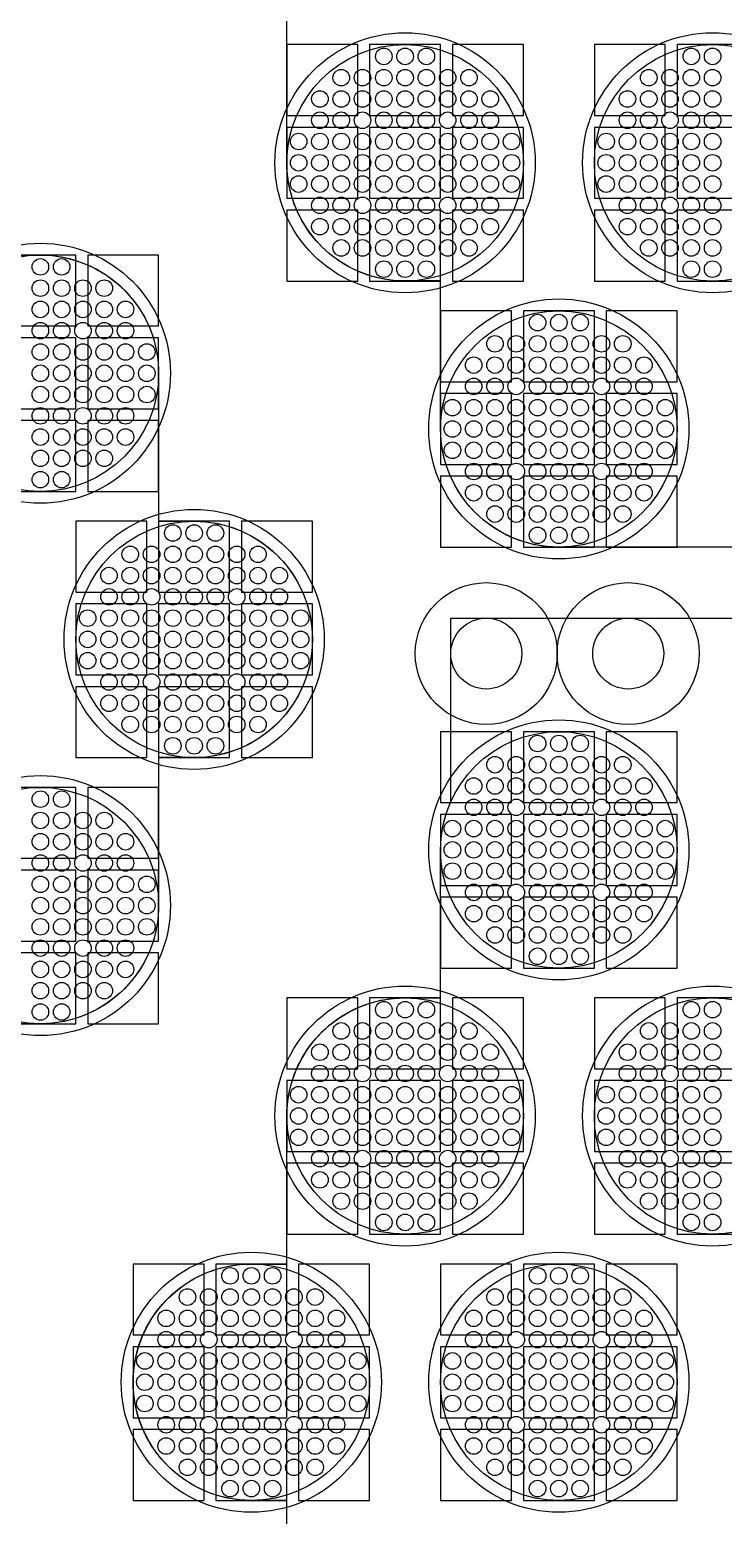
# Model space of a CAD drawing. Extents: x -49 to 54, y -38 to 38.
# Drawn here: x 10.07 to 13, y -30.41 to -24.13 of the extents above; entities that cross this region are included whole.
import ezdxf

# ---------------------------------------------------------------- set-up
doc = ezdxf.new("R2010")
doc.units = 0
for name, color, linetype in [('ADHESIVE_VIA_OPENINGS', 30, 'CONTINUOUS'), ('BACK_LAYER', 5, 'CONTINUOUS'), ('COND_LAYER_LOWER_ELECTRODE', 6, 'CONTINUOUS'), ('CONDUCTIVE_LAYER_BACK_LAYER', 2, 'CONTINUOUS'), ('EMITTER', 3, 'CONTINUOUS'), ('LOWER_ELECTRODE', 1, 'CONTINUOUS'), ('SUBSTRATE_VIA', 4, 'CONTINUOUS')]:
    doc.layers.add(name, color=color, linetype=linetype)

msp = doc.modelspace()

# ---------------------------------------------------------------- linework, layer by layer
at = {"layer": 'ADHESIVE_VIA_OPENINGS'}
for centre in [(11.9977, -26.7657), (12.5977, -26.7657)]:
    msp.add_circle(centre, 0.3, dxfattribs=at)
at = {"layer": 'BACK_LAYER'}
for points in [[(11.1546, -24.4898), (11.4546, -24.4898), (11.4546, -24.1898), (11.1546, -24.1898)], [(11.5046, -24.4898), (11.8046, -24.4898), (11.8046, -24.1898), (11.5046, -24.1898)], [(11.8546, -24.4898), (12.1546, -24.4898), (12.1546, -24.1898), (11.8546, -24.1898)], [(12.4546, -24.4898), (12.7546, -24.4898), (12.7546, -24.1898), (12.4546, -24.1898)], [(12.8046, -24.4898), (13.1046, -24.4898), (13.1046, -24.1898), (12.8046, -24.1898)], [(11.1546, -24.8398), (11.4546, -24.8398), (11.4546, -24.5398), (11.1546, -24.5398)], [(11.5046, -24.8398), (11.8046, -24.8398), (11.8046, -24.5398), (11.5046, -24.5398)], [(11.8546, -24.8398), (12.1546, -24.8398), (12.1546, -24.5398), (11.8546, -24.5398)], [(12.4546, -24.8398), (12.7546, -24.8398), (12.7546, -24.5398), (12.4546, -24.5398)], [(12.8046, -24.8398), (13.1046, -24.8398), (13.1046, -24.5398), (12.8046, -24.5398)], [(11.1546, -25.1898), (11.4546, -25.1898), (11.4546, -24.8898), (11.1546, -24.8898)], [(11.5046, -25.1898), (11.8046, -25.1898), (11.8046, -24.8898), (11.5046, -24.8898)], [(11.8546, -25.1898), (12.1546, -25.1898), (12.1546, -24.8898), (11.8546, -24.8898)], [(12.4546, -25.1898), (12.7546, -25.1898), (12.7546, -24.8898), (12.4546, -24.8898)], [(12.8046, -25.1898), (13.1046, -25.1898), (13.1046, -24.8898), (12.8046, -24.8898)], [(9.9628, -25.38), (10.2628, -25.38), (10.2628, -25.08), (9.9628, -25.08)], [(10.3128, -25.38), (10.6128, -25.38), (10.6128, -25.08), (10.3128, -25.08)], [(11.8046, -25.6156), (12.1046, -25.6156), (12.1046, -25.3156), (11.8046, -25.3156)], [(12.1546, -25.6156), (12.4546, -25.6156), (12.4546, -25.3156), (12.1546, -25.3156)], [(12.5046, -25.6156), (12.8046, -25.6156), (12.8046, -25.3156), (12.5046, -25.3156)], [(9.9628, -25.73), (10.2628, -25.73), (10.2628, -25.43), (9.9628, -25.43)], [(10.3128, -25.73), (10.6128, -25.73), (10.6128, -25.43), (10.3128, -25.43)], [(11.8046, -25.9656), (12.1046, -25.9656), (12.1046, -25.6656), (11.8046, -25.6656)], [(12.1546, -25.9656), (12.4546, -25.9656), (12.4546, -25.6656), (12.1546, -25.6656)], [(12.5046, -25.9656), (12.8046, -25.9656), (12.8046, -25.6656), (12.5046, -25.6656)], [(9.9628, -26.08), (10.2628, -26.08), (10.2628, -25.78), (9.9628, -25.78)], [(10.3128, -26.08), (10.6128, -26.08), (10.6128, -25.78), (10.3128, -25.78)], [(11.8046, -26.3156), (12.1046, -26.3156), (12.1046, -26.0156), (11.8046, -26.0156)], [(12.1546, -26.3156), (12.4546, -26.3156), (12.4546, -26.0156), (12.1546, -26.0156)], [(12.5046, -26.3156), (12.8046, -26.3156), (12.8046, -26.0156), (12.5046, -26.0156)], [(10.2628, -26.5058), (10.5628, -26.5058), (10.5628, -26.2058), (10.2628, -26.2058)], [(10.6128, -26.5058), (10.9128, -26.5058), (10.9128, -26.2058), (10.6128, -26.2058)], [(10.9628, -26.5058), (11.2628, -26.5058), (11.2628, -26.2058), (10.9628, -26.2058)], [(10.2628, -26.8558), (10.5628, -26.8558), (10.5628, -26.5558), (10.2628, -26.5558)], [(10.6128, -26.8558), (10.9128, -26.8558), (10.9128, -26.5558), (10.6128, -26.5558)], [(10.9628, -26.8558), (11.2628, -26.8558), (11.2628, -26.5558), (10.9628, -26.5558)], [(10.2628, -27.2058), (10.5628, -27.2058), (10.5628, -26.9058), (10.2628, -26.9058)], [(10.6128, -27.2058), (10.9128, -27.2058), (10.9128, -26.9058), (10.6128, -26.9058)], [(10.9628, -27.2058), (11.2628, -27.2058), (11.2628, -26.9058), (10.9628, -26.9058)], [(11.8046, -27.396), (12.1046, -27.396), (12.1046, -27.096), (11.8046, -27.096)], [(12.1546, -27.396), (12.4546, -27.396), (12.4546, -27.096), (12.1546, -27.096)], [(12.5046, -27.396), (12.8046, -27.396), (12.8046, -27.096), (12.5046, -27.096)], [(9.9628, -27.6316), (10.2628, -27.6316), (10.2628, -27.3316), (9.9628, -27.3316)], [(10.3128, -27.6316), (10.6128, -27.6316), (10.6128, -27.3316), (10.3128, -27.3316)], [(11.8046, -27.746), (12.1046, -27.746), (12.1046, -27.446), (11.8046, -27.446)], [(12.1546, -27.746), (12.4546, -27.746), (12.4546, -27.446), (12.1546, -27.446)], [(12.5046, -27.746), (12.8046, -27.746), (12.8046, -27.446), (12.5046, -27.446)], [(9.9628, -27.9816), (10.2628, -27.9816), (10.2628, -27.6816), (9.9628, -27.6816)], [(10.3128, -27.9816), (10.6128, -27.9816), (10.6128, -27.6816), (10.3128, -27.6816)], [(11.8046, -28.096), (12.1046, -28.096), (12.1046, -27.796), (11.8046, -27.796)], [(12.1546, -28.096), (12.4546, -28.096), (12.4546, -27.796), (12.1546, -27.796)], [(12.5046, -28.096), (12.8046, -28.096), (12.8046, -27.796), (12.5046, -27.796)], [(9.9628, -28.3316), (10.2628, -28.3316), (10.2628, -28.0316), (9.9628, -28.0316)], [(10.3128, -28.3316), (10.6128, -28.3316), (10.6128, -28.0316), (10.3128, -28.0316)], [(11.1546, -28.5218), (11.4546, -28.5218), (11.4546, -28.2218), (11.1546, -28.2218)], [(11.5046, -28.5218), (11.8046, -28.5218), (11.8046, -28.2218), (11.5046, -28.2218)], [(11.8546, -28.5218), (12.1546, -28.5218), (12.1546, -28.2218), (11.8546, -28.2218)], [(12.4546, -28.5218), (12.7546, -28.5218), (12.7546, -28.2218), (12.4546, -28.2218)], [(12.8046, -28.5218), (13.1046, -28.5218), (13.1046, -28.2218), (12.8046, -28.2218)], [(11.1546, -28.8718), (11.4546, -28.8718), (11.4546, -28.5718), (11.1546, -28.5718)], [(11.5046, -28.8718), (11.8046, -28.8718), (11.8046, -28.5718), (11.5046, -28.5718)], [(11.8546, -28.8718), (12.1546, -28.8718), (12.1546, -28.5718), (11.8546, -28.5718)], [(12.4546, -28.8718), (12.7546, -28.8718), (12.7546, -28.5718), (12.4546, -28.5718)], [(12.8046, -28.8718), (13.1046, -28.8718), (13.1046, -28.5718), (12.8046, -28.5718)], [(11.1546, -29.2218), (11.4546, -29.2218), (11.4546, -28.9218), (11.1546, -28.9218)], [(11.5046, -29.2218), (11.8046, -29.2218), (11.8046, -28.9218), (11.5046, -28.9218)], [(11.8546, -29.2218), (12.1546, -29.2218), (12.1546, -28.9218), (11.8546, -28.9218)], [(12.4546, -29.2218), (12.7546, -29.2218), (12.7546, -28.9218), (12.4546, -28.9218)], [(12.8046, -29.2218), (13.1046, -29.2218), (13.1046, -28.9218), (12.8046, -28.9218)], [(10.5046, -29.6477), (10.8046, -29.6477), (10.8046, -29.3477), (10.5046, -29.3477)], [(10.8546, -29.6477), (11.1546, -29.6477), (11.1546, -29.3477), (10.8546, -29.3477)], [(11.2046, -29.6477), (11.5046, -29.6477), (11.5046, -29.3477), (11.2046, -29.3477)], [(11.8046, -29.6477), (12.1046, -29.6477), (12.1046, -29.3477), (11.8046, -29.3477)], [(12.1546, -29.6477), (12.4546, -29.6477), (12.4546, -29.3477), (12.1546, -29.3477)], [(12.5046, -29.6477), (12.8046, -29.6477), (12.8046, -29.3477), (12.5046, -29.3477)], [(10.5046, -29.9977), (10.8046, -29.9977), (10.8046, -29.6977), (10.5046, -29.6977)], [(10.8546, -29.9977), (11.1546, -29.9977), (11.1546, -29.6977), (10.8546, -29.6977)], [(11.2046, -29.9977), (11.5046, -29.9977), (11.5046, -29.6977), (11.2046, -29.6977)], [(11.8046, -29.9977), (12.1046, -29.9977), (12.1046, -29.6977), (11.8046, -29.6977)], [(12.1546, -29.9977), (12.4546, -29.9977), (12.4546, -29.6977), (12.1546, -29.6977)], [(12.5046, -29.9977), (12.8046, -29.9977), (12.8046, -29.6977), (12.5046, -29.6977)], [(10.5046, -30.3477), (10.8046, -30.3477), (10.8046, -30.0477), (10.5046, -30.0477)], [(10.8546, -30.3477), (11.1546, -30.3477), (11.1546, -30.0477), (10.8546, -30.0477)], [(11.2046, -30.3477), (11.5046, -30.3477), (11.5046, -30.0477), (11.2046, -30.0477)], [(11.8046, -30.3477), (12.1046, -30.3477), (12.1046, -30.0477), (11.8046, -30.0477)], [(12.1546, -30.3477), (12.4546, -30.3477), (12.4546, -30.0477), (12.1546, -30.0477)], [(12.5046, -30.3477), (12.8046, -30.3477), (12.8046, -30.0477), (12.5046, -30.0477)]]:
    msp.add_lwpolyline(points, close=True, dxfattribs=at)
at = {"layer": 'COND_LAYER_LOWER_ELECTRODE'}
for centre in [(11.6546, -24.6898), (12.9546, -24.6898), (10.1128, -25.58), (12.3046, -25.8156), (10.7628, -26.7058), (12.3046, -27.596), (10.1128, -27.8316), (11.6546, -28.7218), (12.9546, -28.7218), (11.0046, -29.8477), (12.3046, -29.8477)]:
    msp.add_circle(centre, 0.55, dxfattribs=at)
at = {"layer": 'CONDUCTIVE_LAYER_BACK_LAYER'}
for points in [[(14.9146, -26.3155), (12.2947, -26.3155), (12.2748, -26.3147), (12.255, -26.3131), (12.2353, -26.3108), (12.2156, -26.3076), (12.1962, -26.3037), (12.1768, -26.299), (12.1577, -26.2935), (12.1388, -26.2873), (12.1202, -26.2803), (12.1019, -26.2726), (12.0839, -26.2642), (12.0662, -26.2551), (12.0489, -26.2453), (12.032, -26.2348), (12.0156, -26.2236), (11.9996, -26.2118), (11.9841, -26.1993), (11.9691, -26.1863), (11.9546, -26.1727), (11.9407, -26.1585), (11.9274, -26.1437), (11.9146, -26.1285), (11.9025, -26.1127), (11.891, -26.0965), (11.8802, -26.0798), (11.87, -26.0627), (11.8605, -26.0453), (11.8517, -26.0274), (11.8437, -26.0092), (11.8363, -25.9908), (11.8297, -25.972), (11.8239, -25.953), (11.8188, -25.9338), (11.8145, -25.9144), (11.811, -25.8948), (11.8082, -25.8751), (11.8062, -25.8553), (11.805, -25.8355), (11.8046, -25.8156), (11.8046, -25.1897), (11.6447, -25.1897), (11.6248, -25.1889), (11.605, -25.1873), (11.5853, -25.1849), (11.5656, -25.1818), (11.5462, -25.1779), (11.5268, -25.1732), (11.5077, -25.1677), (11.4888, -25.1615), (11.4702, -25.1545), (11.4519, -25.1468), (11.4339, -25.1384), (11.4162, -25.1293), (11.3989, -25.1194), (11.382, -25.1089), (11.3656, -25.0978), (11.3496, -25.0859), (11.3341, -25.0735), (11.3191, -25.0605), (11.3046, -25.0468), (11.2907, -25.0326), (11.2774, -25.0179), (11.2646, -25.0026), (11.2525, -24.9869), (11.241, -24.9706), (11.2302, -24.954), (11.22, -24.9369), (11.2105, -24.9194), (11.2017, -24.9016), (11.1937, -24.8834), (11.1863, -24.8649), (11.1797, -24.8462), (11.1739, -24.8272), (11.1688, -24.8079), (11.1645, -24.7885), (11.161, -24.769), (11.1582, -24.7493), (11.1562, -24.7295), (11.155, -24.7096), (11.1546, -24.6898), (11.1546, -24.0638)], [(9.9628, -25.0801), (10.1227, -25.0801), (10.1426, -25.0809), (10.1624, -25.0824), (10.1822, -25.0848), (10.2018, -25.0879), (10.2213, -25.0919), (10.2406, -25.0966), (10.2597, -25.102), (10.2786, -25.1083), (10.2972, -25.1152), (10.3156, -25.1229), (10.3336, -25.1313), (10.3512, -25.1405), (10.3685, -25.1503), (10.3854, -25.1608), (10.4018, -25.172), (10.4178, -25.1838), (10.4333, -25.1962), (10.4483, -25.2093), (10.4628, -25.2229), (10.4767, -25.2371), (10.4901, -25.2519), (10.5028, -25.2671), (10.5149, -25.2829), (10.5264, -25.2991), (10.5373, -25.3158), (10.5474, -25.3328), (10.5569, -25.3503), (10.5657, -25.3682), (10.5738, -25.3863), (10.5811, -25.4048), (10.5877, -25.4236), (10.5935, -25.4426), (10.5986, -25.4618), (10.6029, -25.4812), (10.6065, -25.5008), (10.6092, -25.5205), (10.6112, -25.5402), (10.6124, -25.5601), (10.6128, -25.58), (10.6128, -26.2059), (10.7727, -26.2059), (10.7926, -26.2067), (10.8124, -26.2083), (10.8322, -26.2106), (10.8518, -26.2138), (10.8713, -26.2177), (10.8906, -26.2224), (10.9097, -26.2279), (10.9286, -26.2341), (10.9472, -26.2411), (10.9656, -26.2488), (10.9836, -26.2572), (11.0012, -26.2663), (11.0185, -26.2761), (11.0354, -26.2866), (11.0518, -26.2978), (11.0678, -26.3096), (11.0833, -26.3221), (11.0983, -26.3351), (11.1128, -26.3487), (11.1267, -26.3629), (11.1401, -26.3777), (11.1528, -26.3929), (11.1649, -26.4087), (11.1764, -26.4249), (11.1873, -26.4416), (11.1974, -26.4587), (11.2069, -26.4761), (11.2157, -26.494), (11.2238, -26.5122), (11.2311, -26.5306), (11.2377, -26.5494), (11.2435, -26.5684), (11.2486, -26.5876), (11.2529, -26.607), (11.2565, -26.6266), (11.2592, -26.6463), (11.2612, -26.6661), (11.2624, -26.6859), (11.2628, -26.7058), (11.2624, -26.7257), (11.2612, -26.7455), (11.2592, -26.7653), (11.2565, -26.785), (11.2529, -26.8046), (11.2486, -26.824), (11.2435, -26.8432), (11.2377, -26.8622), (11.2311, -26.881), (11.2238, -26.8994), (11.2157, -26.9176), (11.2069, -26.9354), (11.1974, -26.9529), (11.1873, -26.97), (11.1764, -26.9867), (11.1649, -27.0029), (11.1528, -27.0187), (11.1401, -27.0339), (11.1267, -27.0486), (11.1128, -27.0628), (11.0983, -27.0765), (11.0833, -27.0895), (11.0678, -27.102), (11.0518, -27.1138), (11.0354, -27.125), (11.0185, -27.1355), (11.0012, -27.1453), (10.9836, -27.1544), (10.9656, -27.1628), (10.9472, -27.1705), (10.9286, -27.1775), (10.9097, -27.1837), (10.8906, -27.1892), (10.8713, -27.1939), (10.8518, -27.1978), (10.8322, -27.201), (10.8124, -27.2033), (10.7926, -27.2049), (10.7727, -27.2057), (10.6128, -27.2057), (10.6128, -27.8316), (10.6124, -27.8515), (10.6112, -27.8714), (10.6092, -27.8911), (10.6065, -27.9108), (10.6029, -27.9304), (10.5986, -27.9498), (10.5935, -27.969), (10.5877, -27.988), (10.5811, -28.0068), (10.5738, -28.0253), (10.5657, -28.0434), (10.5569, -28.0613), (10.5474, -28.0788), (10.5373, -28.0958), (10.5264, -28.1125), (10.5149, -28.1287), (10.5028, -28.1445), (10.4901, -28.1597), (10.4767, -28.1745), (10.4628, -28.1887), (10.4483, -28.2023), (10.4333, -28.2154), (10.4178, -28.2278), (10.4018, -28.2396), (10.3854, -28.2508), (10.3685, -28.2613), (10.3512, -28.2711), (10.3336, -28.2802), (10.3156, -28.2887), (10.2972, -28.2964), (10.2786, -28.3033), (10.2597, -28.3096), (10.2406, -28.315), (10.2213, -28.3197), (10.2018, -28.3236), (10.1822, -28.3268), (10.1624, -28.3292), (10.1426, -28.3307), (10.1227, -28.3315), (9.9628, -28.3315)], [(11.1546, -30.9735), (11.1546, -30.3476), (10.9947, -30.3476), (10.9748, -30.3468), (10.955, -30.3452), (10.9353, -30.3428), (10.9156, -30.3397), (10.8962, -30.3357), (10.8768, -30.331), (10.8577, -30.3256), (10.8388, -30.3194), (10.8202, -30.3124), (10.8019, -30.3047), (10.7839, -30.2963), (10.7662, -30.2871), (10.7489, -30.2773), (10.732, -30.2668), (10.7156, -30.2556), (10.6996, -30.2438), (10.6841, -30.2314), (10.6691, -30.2183), (10.6546, -30.2047), (10.6407, -30.1905), (10.6274, -30.1758), (10.6146, -30.1605), (10.6025, -30.1448), (10.591, -30.1285), (10.5802, -30.1119), (10.57, -30.0948), (10.5605, -30.0773), (10.5517, -30.0595), (10.5437, -30.0413), (10.5363, -30.0228), (10.5297, -30.0041), (10.5239, -29.985), (10.5188, -29.9658), (10.5145, -29.9464), (10.511, -29.9269), (10.5082, -29.9072), (10.5062, -29.8874), (10.505, -29.8675), (10.5046, -29.8477), (10.505, -29.8278), (10.5062, -29.8079), (10.5082, -29.7881), (10.511, -29.7685), (10.5145, -29.7489), (10.5188, -29.7295), (10.5239, -29.7103), (10.5297, -29.6913), (10.5363, -29.6725), (10.5437, -29.654), (10.5517, -29.6358), (10.5605, -29.618), (10.57, -29.6005), (10.5802, -29.5834), (10.591, -29.5668), (10.6025, -29.5506), (10.6146, -29.5348), (10.6274, -29.5195), (10.6407, -29.5048), (10.6546, -29.4906), (10.6691, -29.477), (10.6841, -29.4639), (10.6996, -29.4515), (10.7156, -29.4397), (10.732, -29.4285), (10.7489, -29.418), (10.7662, -29.4082), (10.7839, -29.399), (10.8019, -29.3906), (10.8202, -29.3829), (10.8388, -29.3759), (10.8577, -29.3697), (10.8768, -29.3643), (10.8962, -29.3596), (10.9156, -29.3556), (10.9353, -29.3525), (10.955, -29.3501), (10.9748, -29.3485), (10.9947, -29.3478), (11.1546, -29.3478), (11.1546, -28.7218), (11.155, -28.7019), (11.1562, -28.6821), (11.1582, -28.6623), (11.161, -28.6426), (11.1645, -28.6231), (11.1688, -28.6036), (11.1739, -28.5844), (11.1797, -28.5654), (11.1863, -28.5467), (11.1937, -28.5282), (11.2017, -28.51), (11.2105, -28.4922), (11.22, -28.4747), (11.2302, -28.4576), (11.241, -28.4409), (11.2525, -28.4247), (11.2646, -28.409), (11.2774, -28.3937), (11.2907, -28.379), (11.3046, -28.3648), (11.3191, -28.3511), (11.3341, -28.3381), (11.3496, -28.3257), (11.3656, -28.3138), (11.382, -28.3027), (11.3989, -28.2922), (11.4162, -28.2823), (11.4339, -28.2732), (11.4519, -28.2648), (11.4702, -28.2571), (11.4888, -28.2501), (11.5077, -28.2439), (11.5268, -28.2384), (11.5462, -28.2337), (11.5656, -28.2298), (11.5853, -28.2267), (11.605, -28.2243), (11.6248, -28.2227), (11.6447, -28.2219), (11.8046, -28.2219), (11.8046, -27.596), (11.805, -27.5761), (11.8062, -27.5563), (11.8082, -27.5365), (11.811, -27.5168), (11.8145, -27.4972), (11.8188, -27.4778), (11.8239, -27.4586), (11.8297, -27.4396), (11.8363, -27.4208), (11.8437, -27.4024), (11.8477, -27.3932), (11.8477, -26.6157), (13.6046, -26.6157)]]:
    msp.add_lwpolyline(points, dxfattribs=at)
at = {"layer": 'EMITTER'}
for centre in [(11.6546, -24.6898), (12.9546, -24.6898), (10.1128, -25.58), (12.3046, -25.8156), (10.7628, -26.7058), (12.3046, -27.596), (10.1128, -27.8316), (11.6546, -28.7218), (12.9546, -28.7218), (11.0046, -29.8477), (12.3046, -29.8477)]:
    msp.add_circle(centre, 0.5, dxfattribs=at)
at = {"layer": 'LOWER_ELECTRODE'}
for centre in [(11.5646, -24.2398), (11.6546, -24.2398), (11.7446, -24.2398), (12.8646, -24.2398), (12.9546, -24.2398), (11.3846, -24.3298), (11.4746, -24.3298), (11.5646, -24.3298), (11.6546, -24.3298), (11.7446, -24.3298), (11.8346, -24.3298), (11.9246, -24.3298), (12.6846, -24.3298), (12.7746, -24.3298), (12.8646, -24.3298), (12.9546, -24.3298), (11.2946, -24.4198), (11.3846, -24.4198), (11.4746, -24.4198), (11.5646, -24.4198), (11.6546, -24.4198), (11.7446, -24.4198), (11.8346, -24.4198), (11.9246, -24.4198), (12.0146, -24.4198), (12.5946, -24.4198), (12.6846, -24.4198), (12.7746, -24.4198), (12.8646, -24.4198), (12.9546, -24.4198), (11.2946, -24.5098), (11.3846, -24.5098), (11.4746, -24.5098), (11.5646, -24.5098), (11.6546, -24.5098), (11.7446, -24.5098), (11.8346, -24.5098), (11.9246, -24.5098), (12.0146, -24.5098), (12.5946, -24.5098), (12.6846, -24.5098), (12.7746, -24.5098), (12.8646, -24.5098), (12.9546, -24.5098), (11.2046, -24.5998), (11.2946, -24.5998), (11.3846, -24.5998), (11.4746, -24.5998), (11.5646, -24.5998), (11.6546, -24.5998), (11.7446, -24.5998), (11.8346, -24.5998), (11.9246, -24.5998), (12.0146, -24.5998), (12.1046, -24.5998), (12.5046, -24.5998), (12.5946, -24.5998), (12.6846, -24.5998), (12.7746, -24.5998), (12.8646, -24.5998), (12.9546, -24.5998), (11.2046, -24.6898), (11.2946, -24.6898), (11.3846, -24.6898), (11.4746, -24.6898), (11.5646, -24.6898), (11.6546, -24.6898), (11.7446, -24.6898), (11.8346, -24.6898), (11.9246, -24.6898), (12.0146, -24.6898), (12.1046, -24.6898), (12.5046, -24.6898), (12.5946, -24.6898), (12.6846, -24.6898), (12.7746, -24.6898), (12.8646, -24.6898), (12.9546, -24.6898), (11.2046, -24.7798), (11.2946, -24.7798), (11.3846, -24.7798), (11.4746, -24.7798), (11.5646, -24.7798), (11.6546, -24.7798), (11.7446, -24.7798), (11.8346, -24.7798), (11.9246, -24.7798), (12.0146, -24.7798), (12.1046, -24.7798), (12.5046, -24.7798), (12.5946, -24.7798), (12.6846, -24.7798), (12.7746, -24.7798), (12.8646, -24.7798), (12.9546, -24.7798), (11.2946, -24.8698), (11.3846, -24.8698), (11.4746, -24.8698), (11.5646, -24.8698), (11.6546, -24.8698), (11.7446, -24.8698), (11.8346, -24.8698), (11.9246, -24.8698), (12.0146, -24.8698), (12.5946, -24.8698), (12.6846, -24.8698), (12.7746, -24.8698), (12.8646, -24.8698), (12.9546, -24.8698), (11.2946, -24.9598), (11.3846, -24.9598), (11.4746, -24.9598), (11.5646, -24.9598), (11.6546, -24.9598), (11.7446, -24.9598), (11.8346, -24.9598), (11.9246, -24.9598), (12.0146, -24.9598), (12.5946, -24.9598), (12.6846, -24.9598), (12.7746, -24.9598), (12.8646, -24.9598), (12.9546, -24.9598), (11.3846, -25.0498), (11.4746, -25.0498), (11.5646, -25.0498), (11.6546, -25.0498), (11.7446, -25.0498), (11.8346, -25.0498), (11.9246, -25.0498), (12.6846, -25.0498), (12.7746, -25.0498), (12.8646, -25.0498), (12.9546, -25.0498), (10.1128, -25.13), (10.2028, -25.13), (11.5646, -25.1398), (11.6546, -25.1398), (11.7446, -25.1398), (12.8646, -25.1398), (12.9546, -25.1398), (10.1128, -25.22), (10.2028, -25.22), (10.2928, -25.22), (10.3828, -25.22), (10.1128, -25.31), (10.2028, -25.31), (10.2928, -25.31), (10.3828, -25.31), (10.4728, -25.31), (10.1128, -25.4), (10.2028, -25.4), (10.2928, -25.4), (10.3828, -25.4), (10.4728, -25.4), (12.2146, -25.3656), (12.3046, -25.3656), (12.3946, -25.3656), (12.0346, -25.4556), (12.1246, -25.4556), (12.2146, -25.4556), (12.3046, -25.4556), (12.3946, -25.4556), (12.4846, -25.4556), (12.5746, -25.4556), (10.1128, -25.49), (10.2028, -25.49), (10.2928, -25.49), (10.3828, -25.49), (10.4728, -25.49), (10.5628, -25.49), (11.9446, -25.5456), (12.0346, -25.5456), (12.1246, -25.5456), (12.2146, -25.5456), (12.3046, -25.5456), (12.3946, -25.5456), (12.4846, -25.5456), (12.5746, -25.5456), (12.6646, -25.5456), (10.1128, -25.58), (10.2028, -25.58), (10.2928, -25.58), (10.3828, -25.58), (10.4728, -25.58), (10.5628, -25.58), (10.1128, -25.67), (10.2028, -25.67), (10.2928, -25.67), (10.3828, -25.67), (10.4728, -25.67), (10.5628, -25.67), (11.9446, -25.6356), (12.0346, -25.6356), (12.1246, -25.6356), (12.2146, -25.6356), (12.3046, -25.6356), (12.3946, -25.6356), (12.4846, -25.6356), (12.5746, -25.6356), (12.6646, -25.6356), (11.8546, -25.7256), (11.9446, -25.7256), (12.0346, -25.7256), (12.1246, -25.7256), (12.2146, -25.7256), (12.3046, -25.7256), (12.3946, -25.7256), (12.4846, -25.7256), (12.5746, -25.7256), (12.6646, -25.7256), (12.7546, -25.7256), (10.1128, -25.76), (10.2028, -25.76), (10.2928, -25.76), (10.3828, -25.76), (10.4728, -25.76), (10.1128, -25.85), (10.2028, -25.85), (10.2928, -25.85), (10.3828, -25.85), (10.4728, -25.85), (11.8546, -25.8156), (11.9446, -25.8156), (12.0346, -25.8156), (12.1246, -25.8156), (12.2146, -25.8156), (12.3046, -25.8156), (12.3946, -25.8156), (12.4846, -25.8156), (12.5746, -25.8156), (12.6646, -25.8156), (12.7546, -25.8156), (11.8546, -25.9056), (11.9446, -25.9056), (12.0346, -25.9056), (12.1246, -25.9056), (12.2146, -25.9056), (12.3046, -25.9056), (12.3946, -25.9056), (12.4846, -25.9056), (12.5746, -25.9056), (12.6646, -25.9056), (12.7546, -25.9056), (10.1128, -25.94), (10.2028, -25.94), (10.2928, -25.94), (10.3828, -25.94), (10.1128, -26.03), (10.2028, -26.03), (11.9446, -25.9956), (12.0346, -25.9956), (12.1246, -25.9956), (12.2146, -25.9956), (12.3046, -25.9956), (12.3946, -25.9956), (12.4846, -25.9956), (12.5746, -25.9956), (12.6646, -25.9956), (11.9446, -26.0856), (12.0346, -26.0856), (12.1246, -26.0856), (12.2146, -26.0856), (12.3046, -26.0856), (12.3946, -26.0856), (12.4846, -26.0856), (12.5746, -26.0856), (12.6646, -26.0856), (12.0346, -26.1756), (12.1246, -26.1756), (12.2146, -26.1756), (12.3046, -26.1756), (12.3946, -26.1756), (12.4846, -26.1756), (12.5746, -26.1756), (10.6728, -26.2558), (10.7628, -26.2558), (10.8528, -26.2558), (12.2146, -26.2656), (12.3046, -26.2656), (12.3946, -26.2656), (10.4928, -26.3458), (10.5828, -26.3458), (10.6728, -26.3458), (10.7628, -26.3458), (10.8528, -26.3458), (10.9428, -26.3458), (11.0328, -26.3458), (10.4028, -26.4358), (10.4928, -26.4358), (10.5828, -26.4358), (10.6728, -26.4358), (10.7628, -26.4358), (10.8528, -26.4358), (10.9428, -26.4358), (11.0328, -26.4358), (11.1228, -26.4358), (10.4028, -26.5258), (10.4928, -26.5258), (10.5828, -26.5258), (10.6728, -26.5258), (10.7628, -26.5258), (10.8528, -26.5258), (10.9428, -26.5258), (11.0328, -26.5258), (11.1228, -26.5258), (10.3128, -26.6158), (10.4028, -26.6158), (10.4928, -26.6158), (10.5828, -26.6158), (10.6728, -26.6158), (10.7628, -26.6158), (10.8528, -26.6158), (10.9428, -26.6158), (11.0328, -26.6158), (11.1228, -26.6158), (11.2128, -26.6158), (10.3128, -26.7058), (10.4028, -26.7058), (10.4928, -26.7058), (10.5828, -26.7058), (10.6728, -26.7058), (10.7628, -26.7058), (10.8528, -26.7058), (10.9428, -26.7058), (11.0328, -26.7058), (11.1228, -26.7058), (11.2128, -26.7058), (10.3128, -26.7958), (10.4028, -26.7958), (10.4928, -26.7958), (10.5828, -26.7958), (10.6728, -26.7958), (10.7628, -26.7958), (10.8528, -26.7958), (10.9428, -26.7958), (11.0328, -26.7958), (11.1228, -26.7958), (11.2128, -26.7958), (10.4028, -26.8858), (10.4928, -26.8858), (10.5828, -26.8858), (10.6728, -26.8858), (10.7628, -26.8858), (10.8528, -26.8858), (10.9428, -26.8858), (11.0328, -26.8858), (11.1228, -26.8858), (10.4028, -26.9758), (10.4928, -26.9758), (10.5828, -26.9758), (10.6728, -26.9758), (10.7628, -26.9758), (10.8528, -26.9758), (10.9428, -26.9758), (11.0328, -26.9758), (11.1228, -26.9758), (10.4928, -27.0658), (10.5828, -27.0658), (10.6728, -27.0658), (10.7628, -27.0658), (10.8528, -27.0658), (10.9428, -27.0658), (11.0328, -27.0658), (10.6728, -27.1558), (10.7628, -27.1558), (10.8528, -27.1558), (12.2146, -27.146), (12.3046, -27.146), (12.3946, -27.146), (12.0346, -27.236), (12.1246, -27.236), (12.2146, -27.236), (12.3046, -27.236), (12.3946, -27.236), (12.4846, -27.236), (12.5746, -27.236), (11.9446, -27.326), (12.0346, -27.326), (12.1246, -27.326), (12.2146, -27.326), (12.3046, -27.326), (12.3946, -27.326), (12.4846, -27.326), (12.5746, -27.326), (12.6646, -27.326), (10.1128, -27.3816), (10.2028, -27.3816), (11.9446, -27.416), (12.0346, -27.416), (12.1246, -27.416), (12.2146, -27.416), (12.3046, -27.416), (12.3946, -27.416), (12.4846, -27.416), (12.5746, -27.416), (12.6646, -27.416), (10.1128, -27.4716), (10.2028, -27.4716), (10.2928, -27.4716), (10.3828, -27.4716), (11.8546, -27.506), (11.9446, -27.506), (12.0346, -27.506), (12.1246, -27.506), (12.2146, -27.506), (12.3046, -27.506), (12.3946, -27.506), (12.4846, -27.506), (12.5746, -27.506), (12.6646, -27.506), (12.7546, -27.506), (10.1128, -27.5616), (10.2028, -27.5616), (10.2928, -27.5616), (10.3828, -27.5616), (10.4728, -27.5616), (11.8546, -27.596), (11.9446, -27.596), (12.0346, -27.596), (12.1246, -27.596), (12.2146, -27.596), (12.3046, -27.596), (12.3946, -27.596), (12.4846, -27.596), (12.5746, -27.596), (12.6646, -27.596), (12.7546, -27.596), (10.1128, -27.6516), (10.2028, -27.6516), (10.2928, -27.6516), (10.3828, -27.6516), (10.4728, -27.6516), (10.1128, -27.7416), (10.2028, -27.7416), (10.2928, -27.7416), (10.3828, -27.7416), (10.4728, -27.7416), (10.5628, -27.7416), (11.8546, -27.686), (11.9446, -27.686), (12.0346, -27.686), (12.1246, -27.686), (12.2146, -27.686), (12.3046, -27.686), (12.3946, -27.686), (12.4846, -27.686), (12.5746, -27.686), (12.6646, -27.686), (12.7546, -27.686), (11.9446, -27.776), (12.0346, -27.776), (12.1246, -27.776), (12.2146, -27.776), (12.3046, -27.776), (12.3946, -27.776), (12.4846, -27.776), (12.5746, -27.776), (12.6646, -27.776), (10.1128, -27.8316), (10.2028, -27.8316), (10.2928, -27.8316), (10.3828, -27.8316), (10.4728, -27.8316), (10.5628, -27.8316), (11.9446, -27.866), (12.0346, -27.866), (12.1246, -27.866), (12.2146, -27.866), (12.3046, -27.866), (12.3946, -27.866), (12.4846, -27.866), (12.5746, -27.866), (12.6646, -27.866), (10.1128, -27.9216), (10.2028, -27.9216), (10.2928, -27.9216), (10.3828, -27.9216), (10.4728, -27.9216), (10.5628, -27.9216), (12.0346, -27.956), (12.1246, -27.956), (12.2146, -27.956), (12.3046, -27.956), (12.3946, -27.956), (12.4846, -27.956), (12.5746, -27.956), (10.1128, -28.0116), (10.2028, -28.0116), (10.2928, -28.0116), (10.3828, -28.0116), (10.4728, -28.0116), (12.2146, -28.046), (12.3046, -28.046), (12.3946, -28.046), (10.1128, -28.1016), (10.2028, -28.1016), (10.2928, -28.1016), (10.3828, -28.1016), (10.4728, -28.1016), (10.1128, -28.1916), (10.2028, -28.1916), (10.2928, -28.1916), (10.3828, -28.1916), (10.1128, -28.2816), (10.2028, -28.2816), (11.5646, -28.2718), (11.6546, -28.2718), (11.7446, -28.2718), (12.8646, -28.2718), (12.9546, -28.2718), (11.3846, -28.3618), (11.4746, -28.3618), (11.5646, -28.3618), (11.6546, -28.3618), (11.7446, -28.3618), (11.8346, -28.3618), (11.9246, -28.3618), (12.6846, -28.3618), (12.7746, -28.3618), (12.8646, -28.3618), (12.9546, -28.3618), (11.2946, -28.4518), (11.3846, -28.4518), (11.4746, -28.4518), (11.5646, -28.4518), (11.6546, -28.4518), (11.7446, -28.4518), (11.8346, -28.4518), (11.9246, -28.4518), (12.0146, -28.4518), (12.5946, -28.4518), (12.6846, -28.4518), (12.7746, -28.4518), (12.8646, -28.4518), (12.9546, -28.4518), (11.2946, -28.5418), (11.3846, -28.5418), (11.4746, -28.5418), (11.5646, -28.5418), (11.6546, -28.5418), (11.7446, -28.5418), (11.8346, -28.5418), (11.9246, -28.5418), (12.0146, -28.5418), (12.5946, -28.5418), (12.6846, -28.5418), (12.7746, -28.5418), (12.8646, -28.5418), (12.9546, -28.5418), (11.2046, -28.6318), (11.2946, -28.6318), (11.3846, -28.6318), (11.4746, -28.6318), (11.5646, -28.6318), (11.6546, -28.6318), (11.7446, -28.6318), (11.8346, -28.6318), (11.9246, -28.6318), (12.0146, -28.6318), (12.1046, -28.6318), (12.5046, -28.6318), (12.5946, -28.6318), (12.6846, -28.6318), (12.7746, -28.6318), (12.8646, -28.6318), (12.9546, -28.6318), (11.2046, -28.7218), (11.2946, -28.7218), (11.3846, -28.7218), (11.4746, -28.7218), (11.5646, -28.7218), (11.6546, -28.7218), (11.7446, -28.7218), (11.8346, -28.7218), (11.9246, -28.7218), (12.0146, -28.7218), (12.1046, -28.7218), (12.5046, -28.7218), (12.5946, -28.7218), (12.6846, -28.7218), (12.7746, -28.7218), (12.8646, -28.7218), (12.9546, -28.7218), (11.2046, -28.8118), (11.2946, -28.8118), (11.3846, -28.8118), (11.4746, -28.8118), (11.5646, -28.8118), (11.6546, -28.8118), (11.7446, -28.8118), (11.8346, -28.8118), (11.9246, -28.8118), (12.0146, -28.8118), (12.1046, -28.8118), (12.5046, -28.8118), (12.5946, -28.8118), (12.6846, -28.8118), (12.7746, -28.8118), (12.8646, -28.8118), (12.9546, -28.8118), (11.2946, -28.9018), (11.3846, -28.9018), (11.4746, -28.9018), (11.5646, -28.9018), (11.6546, -28.9018), (11.7446, -28.9018), (11.8346, -28.9018), (11.9246, -28.9018), (12.0146, -28.9018), (12.5946, -28.9018), (12.6846, -28.9018), (12.7746, -28.9018), (12.8646, -28.9018), (12.9546, -28.9018), (11.2946, -28.9918), (11.3846, -28.9918), (11.4746, -28.9918), (11.5646, -28.9918), (11.6546, -28.9918), (11.7446, -28.9918), (11.8346, -28.9918), (11.9246, -28.9918), (12.0146, -28.9918), (12.5946, -28.9918), (12.6846, -28.9918), (12.7746, -28.9918), (12.8646, -28.9918), (12.9546, -28.9918), (11.3846, -29.0818), (11.4746, -29.0818), (11.5646, -29.0818), (11.6546, -29.0818), (11.7446, -29.0818), (11.8346, -29.0818), (11.9246, -29.0818), (12.6846, -29.0818), (12.7746, -29.0818), (12.8646, -29.0818), (12.9546, -29.0818), (11.5646, -29.1718), (11.6546, -29.1718), (11.7446, -29.1718), (12.8646, -29.1718), (12.9546, -29.1718), (10.9146, -29.3977), (11.0046, -29.3977), (11.0946, -29.3977), (12.2146, -29.3977), (12.3046, -29.3977), (12.3946, -29.3977), (10.7346, -29.4877), (10.8246, -29.4877), (10.9146, -29.4877), (11.0046, -29.4877), (11.0946, -29.4877), (11.1846, -29.4877), (11.2746, -29.4877), (12.0346, -29.4877), (12.1246, -29.4877), (12.2146, -29.4877), (12.3046, -29.4877), (12.3946, -29.4877), (12.4846, -29.4877), (12.5746, -29.4877), (10.6446, -29.5777), (10.7346, -29.5777), (10.8246, -29.5777), (10.9146, -29.5777), (11.0046, -29.5777), (11.0946, -29.5777), (11.1846, -29.5777), (11.2746, -29.5777), (11.3646, -29.5777), (11.9446, -29.5777), (12.0346, -29.5777), (12.1246, -29.5777), (12.2146, -29.5777), (12.3046, -29.5777), (12.3946, -29.5777), (12.4846, -29.5777), (12.5746, -29.5777), (12.6646, -29.5777), (10.6446, -29.6677), (10.7346, -29.6677), (10.8246, -29.6677), (10.9146, -29.6677), (11.0046, -29.6677), (11.0946, -29.6677), (11.1846, -29.6677), (11.2746, -29.6677), (11.3646, -29.6677), (11.9446, -29.6677), (12.0346, -29.6677), (12.1246, -29.6677), (12.2146, -29.6677), (12.3046, -29.6677), (12.3946, -29.6677), (12.4846, -29.6677), (12.5746, -29.6677), (12.6646, -29.6677), (10.5546, -29.7577), (10.6446, -29.7577), (10.7346, -29.7577), (10.8246, -29.7577), (10.9146, -29.7577), (11.0046, -29.7577), (11.0946, -29.7577), (11.1846, -29.7577), (11.2746, -29.7577), (11.3646, -29.7577), (11.4546, -29.7577), (11.8546, -29.7577), (11.9446, -29.7577), (12.0346, -29.7577), (12.1246, -29.7577), (12.2146, -29.7577), (12.3046, -29.7577), (12.3946, -29.7577), (12.4846, -29.7577), (12.5746, -29.7577), (12.6646, -29.7577), (12.7546, -29.7577), (10.5546, -29.8477), (10.6446, -29.8477), (10.7346, -29.8477), (10.8246, -29.8477), (10.9146, -29.8477), (11.0046, -29.8477), (11.0946, -29.8477), (11.1846, -29.8477), (11.2746, -29.8477), (11.3646, -29.8477), (11.4546, -29.8477), (11.8546, -29.8477), (11.9446, -29.8477), (12.0346, -29.8477), (12.1246, -29.8477), (12.2146, -29.8477), (12.3046, -29.8477), (12.3946, -29.8477), (12.4846, -29.8477), (12.5746, -29.8477), (12.6646, -29.8477), (12.7546, -29.8477), (10.5546, -29.9377), (10.6446, -29.9377), (10.7346, -29.9377), (10.8246, -29.9377), (10.9146, -29.9377), (11.0046, -29.9377), (11.0946, -29.9377), (11.1846, -29.9377), (11.2746, -29.9377), (11.3646, -29.9377), (11.4546, -29.9377), (11.8546, -29.9377), (11.9446, -29.9377), (12.0346, -29.9377), (12.1246, -29.9377), (12.2146, -29.9377), (12.3046, -29.9377), (12.3946, -29.9377), (12.4846, -29.9377), (12.5746, -29.9377), (12.6646, -29.9377), (12.7546, -29.9377), (10.6446, -30.0277), (10.7346, -30.0277), (10.8246, -30.0277), (10.9146, -30.0277), (11.0046, -30.0277), (11.0946, -30.0277), (11.1846, -30.0277), (11.2746, -30.0277), (11.3646, -30.0277), (11.9446, -30.0277), (12.0346, -30.0277), (12.1246, -30.0277), (12.2146, -30.0277), (12.3046, -30.0277), (12.3946, -30.0277), (12.4846, -30.0277), (12.5746, -30.0277), (12.6646, -30.0277), (10.6446, -30.1177), (10.7346, -30.1177), (10.8246, -30.1177), (10.9146, -30.1177), (11.0046, -30.1177), (11.0946, -30.1177), (11.1846, -30.1177), (11.2746, -30.1177), (11.3646, -30.1177), (11.9446, -30.1177), (12.0346, -30.1177), (12.1246, -30.1177), (12.2146, -30.1177), (12.3046, -30.1177), (12.3946, -30.1177), (12.4846, -30.1177), (12.5746, -30.1177), (12.6646, -30.1177), (10.7346, -30.2077), (10.8246, -30.2077), (10.9146, -30.2077), (11.0046, -30.2077), (11.0946, -30.2077), (11.1846, -30.2077), (11.2746, -30.2077), (12.0346, -30.2077), (12.1246, -30.2077), (12.2146, -30.2077), (12.3046, -30.2077), (12.3946, -30.2077), (12.4846, -30.2077), (12.5746, -30.2077), (10.9146, -30.2977), (11.0046, -30.2977), (11.0946, -30.2977), (12.2146, -30.2977), (12.3046, -30.2977), (12.3946, -30.2977)]:
    msp.add_circle(centre, 0.035, dxfattribs=at)
at = {"layer": 'SUBSTRATE_VIA'}
for centre in [(11.9977, -26.7657), (12.5977, -26.7657)]:
    msp.add_circle(centre, 0.15, dxfattribs=at)

doc.saveas('drawing.dxf')
